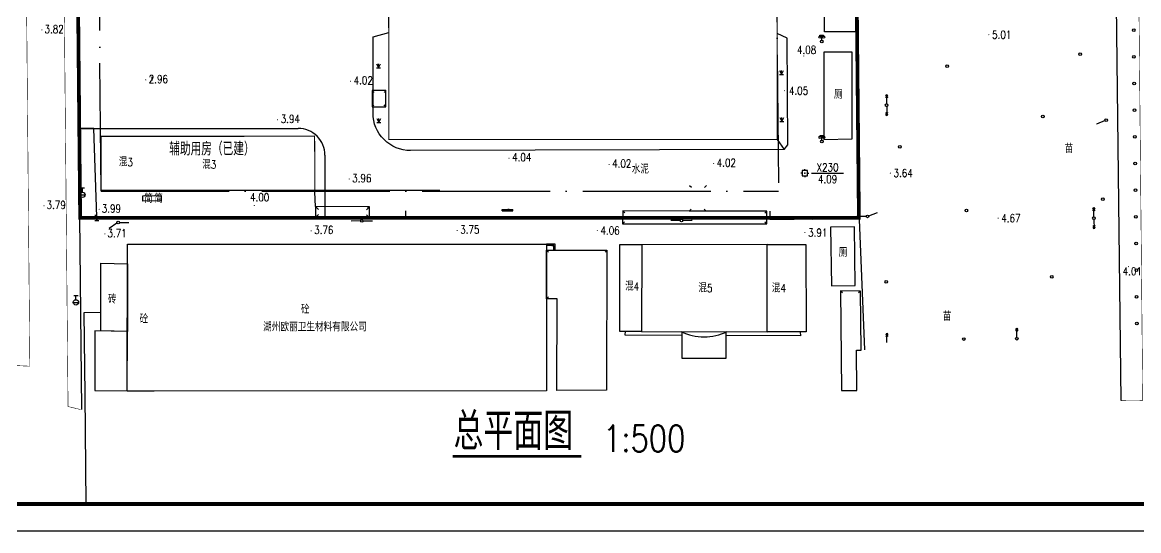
# Model space of a CAD drawing. Header units: millimetres. Extents: x 492948 to 493679, y 3432061 to 3432500.
# Drawn here: x 493225.3 to 493434.6, y 3432061.2 to 3432156.5 of the extents above; entities that cross this region are included whole.
import ezdxf
from ezdxf.enums import TextEntityAlignment as Align

# ---------------------------------------------------------------- set-up
doc = ezdxf.new("R2010")
doc.units = ezdxf.units.MM
doc.linetypes.add('ACAD_ISO04W100', pattern=[30, 24, -3, 0, -3])
for name, color, linetype in [('DIM_SYMB', 3, 'Continuous'), ('DLSS', 4, 'Continuous'), ('PP-COM', 7, 'Continuous'), ('WALL', 6, 'Continuous'), ('图框', 137, 'Continuous'), ('地形', 8, 'Continuous'), ('建筑线', 4, 'Continuous'), ('道路', 42, 'Continuous')]:
    doc.layers.add(name, color=color, linetype=linetype)
doc.styles.add('_HZTXT', font='txt.shx', dxfattribs={"width": 0.8, "bigfont": 'hztxt.shx'})
doc.styles.add('HZ', font='rs.shx', dxfattribs={"width": 0.8, "bigfont": 'hztxt.shx'})

# ---------------------------------------------------------------- blocks, each defined once
blk = doc.blocks.new('GC200')
at = {"linetype": 'Continuous', "const_width": 0.2, "flags": 128}
blk.add_lwpolyline([(-0.1, 0, 1), (0.1, 0, 1)], format="xyb", close=True, dxfattribs=at)
blk = doc.blocks.new('*U3')
at = {"linetype": 'Continuous'}
for points in [[(0, 0), (0.5, 0.5), (-0.5, 0.5)], [(0, 0), (-0.5, 0.5), (-0.5, -0.5)], [(0, 0), (-0.5, -0.5), (0.5, -0.5)], [(0, 0), (0.5, -0.5), (0.5, 0.5)]]:
    blk.add_solid(points, dxfattribs=at)
blk = doc.blocks.new('gc002')
blk.add_lwpolyline([(-0.5, -0.5), (0.5, -0.5), (0.5, 0.5), (-0.5, 0.5), (-0.5, -0.5)])
at = {"linetype": 'Continuous'}
blk.add_blockref('*U3', (0, 0), dxfattribs=at)
blk = doc.blocks.new('gc259')
at = {"linetype": 'Continuous', "flags": 128}
for points in [[(-1, 0), (-1.5, 0)], [(-1, -1), (1, -1), (1, 1), (-1, 1), (-1, -1)], [(0, 1), (0, 1.5)], [(1, 0), (1.5, 0)], [(0, -1), (0, -1.5)]]:
    blk.add_lwpolyline(points, dxfattribs=at)
at = {"linetype": 'Continuous'}
blk.add_point((0, 0), dxfattribs=at)
blk.add_point((0, 0), dxfattribs=at)
blk = doc.blocks.new('gc013a')
at = {"linetype": 'Continuous'}
blk.add_line((0.5, 0), (4, 0), dxfattribs=at)
at = {"linetype": 'Continuous', "flags": 128}
for points in [[(2.77, 0.35), (3.38, 0), (2.77, -0.35)], [(3.39, 0.35), (4, 0), (3.39, -0.35)]]:
    blk.add_lwpolyline(points, dxfattribs=at)
blk = doc.blocks.new('gc170')
at = {"linetype": 'Continuous'}
blk.add_circle((0, 0), 0.5, dxfattribs=at)
blk = doc.blocks.new('gc013c')
at = {"linetype": 'Continuous'}
blk.add_line((0.5, 0), (4, 0), dxfattribs=at)
at = {"linetype": 'Continuous', "const_width": 0.15, "flags": 128}
blk.add_lwpolyline([(3.775, 0, 1), (3.925, 0, 1)], format="xyb", close=True, dxfattribs=at)
blk = doc.blocks.new('gc133')
for p, q in [((-1, 0), (1, 0)), ((-0.8, 2.6), (0.8, 2.6)), ((0, 1), (0, 2.6))]:
    blk.add_line(p, q)
blk.add_circle((0, 0), 1)
blk = doc.blocks.new('gc124')
for p, q in [((-0.75, 1.5), (0, 0)), ((-0.75, 0), (0.75, 0)), ((0, 0), (0, 1.5)), ((0, 0), (0.75, 1.5))]:
    blk.add_line(p, q)
blk = doc.blocks.new('gc097')
for p, q in [((-0.7, 2), (-0.7, 2.3)), ((-0.7, 2.3), (0.7, 2.3)), ((0, 0.5), (0, 2.3)), ((0.7, 2.3), (0.7, 2))]:
    blk.add_line(p, q)
for centre, radius in [((-0.7, 1.6), 0.4), ((0, 0), 0.5), ((0.73, 1.6), 0.4)]:
    blk.add_circle(centre, radius)
blk = doc.blocks.new('sadf f')
at = {"layer": '图框'}
blk.add_lwpolyline([(650751, 339863), (734851, 339863), (734851, 399263), (650751, 399263)], close=True, dxfattribs=at)
at = {"layer": '图框', "const_width": 140}
blk.add_lwpolyline([(653251, 398263), (733851, 398263), (733851, 340863), (653251, 340863)], close=True, dxfattribs=at)

msp = doc.modelspace()

# ---------------------------------------------------------------- linework, layer by layer
at = {"color": 1, "linetype": 'ACAD_ISO04W100'}
for p, q in [((493240.087, 3432124.835), (493238.383, 3432300.136)), ((493365.381, 3432300.904), (493367.093, 3432124.835)), ((493240.087, 3432124.835), (493367.093, 3432124.835))]:
    msp.add_line(p, q, dxfattribs=at)
at = {"color": 1, "lineweight": 100, "const_width": 0.7, "flags": 128}
msp.add_lwpolyline([(493236.135, 3432119.835), (493234.305, 3432308.111), (493380.303, 3432308.994), (493382.142, 3432119.835)], close=True, dxfattribs=at)
at = {"layer": 'DIM_SYMB', "linetype": 'Continuous'}
for points in [[(493240.043, 3432149.175, 0, 0, 0), (493245.137, 3432149.271, 0.4, 0, 0), (493246.636, 3432149.307, 0, 0, 0)], [(493278.257, 3432149.175, 0, 0, 0), (493273.163, 3432149.271, 0.4, 0, 0), (493271.663, 3432149.307, 0, 0, 0)]]:
    msp.add_lwpolyline(points, format="xyseb", dxfattribs=at)
at = {"layer": 'PP-COM', "color": 0, "const_width": 0.5}
msp.add_lwpolyline([(493306.003, 3432075.115), (493330.124, 3432075.115)], dxfattribs=at)
at = {"layer": '地形', "color": 8}
for p, q in [((493235.806, 3432142.647), (493236.155, 3432143.006)), ((493290.872, 3432143.679), (493291.225, 3432143.326)), ((493293.476, 3432143.679), (493293.122, 3432143.326)), ((493290.872, 3432140.63), (493291.225, 3432140.984)), ((493293.476, 3432140.634), (493293.122, 3432140.987)), ((493373.266, 3432128.193), (493379.266, 3432128.193)), ((493280.274, 3432121.937), (493280.838, 3432121.369)), ((493280.274, 3432121.937), (493280.627, 3432121.582)), ((493290.368, 3432121.909), (493289.8, 3432121.345)), ((493290.368, 3432121.909), (493290.013, 3432121.556)), ((493236.023, 3432120.037), (493236.375, 3432120.391)), ((493239.262, 3432120.026), (493238.903, 3432120.374)), ((493280.267, 3432119.884), (493280.835, 3432120.448)), ((493280.267, 3432119.884), (493280.622, 3432120.236)), ((493290.36, 3432119.849), (493289.797, 3432120.416)), ((493290.36, 3432119.849), (493290.008, 3432120.203)), ((493315.285, 3432121.144), (493315.287, 3432121.394)), ((493317.261, 3432121.129), (493317.263, 3432121.379)), ((493337.906, 3432121.116), (493338.254, 3432120.756)), ((493350.345, 3432121.079), (493350.7, 3432121.431)), ((493353.515, 3432121.075), (493353.163, 3432121.43)), ((493364.864, 3432121.054), (493364.51, 3432120.701)), ((493337.82, 3432118.71), (493338.18, 3432119.057)), ((493364.86, 3432118.69), (493364.507, 3432119.044)), ((493323.588, 3432113.774), (493323.941, 3432113.419)), ((493323.59, 3432114.87), (493323.59, 3432114.62)), ((493325.18, 3432113.71), (493324.93, 3432113.71)), ((493334.897, 3432113.753), (493334.543, 3432113.401)), ((493378.693, 3432106.154), (493379.045, 3432105.799)), ((493382.425, 3432106.087), (493382.071, 3432105.735)), ((493323.572, 3432104.664), (493323.926, 3432105.016))]:
    msp.add_line(p, q, dxfattribs=at)
at = {"layer": '地形'}
msp.add_line((493280.092, 3432135.14), (493240.082, 3432135.083), dxfattribs=at)
at = {"layer": '地形', "color": 8, "flags": 128}
for points in [[(493428.899, 3432286.991), (493431.28, 3432085.55)], [(493382.124, 3432135.39), (493381.32, 3432223.031)], [(493235.232, 3432202.583), (493236.023, 3432120.037), (493236.366, 3432083.871)], [(493235.972, 3432136.585), (493236.023, 3432120.037), (493239.262, 3432120.026), (493238.678, 3432136.585), (493236.223, 3432136.585), (493235.972, 3432136.585)], [(493383.226, 3432095.055), (493382.272, 3432119.527), (493382.124, 3432135.39)], [(493280.274, 3432121.937), (493280.156, 3432124.631)], [(493236.023, 3432120.037), (493297.22, 3432119.73), (493297.22, 3432121.128)], [(493315.285, 3432121.144), (493317.261, 3432121.129)], [(493315.287, 3432121.394), (493317.263, 3432121.379)], [(493365.439, 3432121.083), (493365.44, 3432119.58), (493370.03, 3432119.6)], [(493373.52, 3432119.58), (493382.271, 3432119.662)], [(493325.18, 3432113.71), (493325.18, 3432114.87), (493323.59, 3432114.87)], [(493324.93, 3432113.71), (493324.93, 3432114.62), (493323.59, 3432114.62)], [(493240.005, 3432102.103), (493236.801, 3432102.019), (493236.99, 3432086.727), (493237.183, 3432066.16)], [(493338.314, 3432098.537), (493338.27, 3432097.87), (493348.931, 3432097.843)], [(493348.933, 3432098.51), (493348.92, 3432093.5), (493357.27, 3432093.5), (493357.283, 3432098.489)], [(493371.163, 3432098.453), (493371.19, 3432097.72), (493357.281, 3432097.756)]]:
    msp.add_lwpolyline(points, dxfattribs=at)
at = {"layer": '地形', "color": 8, "const_width": 0.1, "flags": 128}
for points in [[(493224.11, 3432092.12), (493226.7, 3432092), (493225.949, 3432175.218), (493225.204, 3432250.005)], [(493431.28, 3432085.55), (493435.36, 3432085.59), (493433.786, 3432250.009)], [(493236.247, 3432083.871), (493233.864, 3432084.442), (493232.701, 3432208.085), (493235.161, 3432208.877)]]:
    msp.add_lwpolyline(points, dxfattribs=at)
at = {"layer": '地形', "color": 8, "flags": 128}
for points in [[(493290.872, 3432140.63), (493293.476, 3432140.634), (493293.476, 3432143.679), (493290.872, 3432143.679)], [(493247.883, 3432123.98), (493251.34, 3432123.986), (493251.339, 3432123.001), (493247.865, 3432122.979)], [(493290.36, 3432119.849), (493290.368, 3432121.909), (493280.274, 3432121.937), (493280.267, 3432119.884)], [(493337.82, 3432118.71), (493364.86, 3432118.69), (493364.864, 3432121.054), (493353.515, 3432121.075), (493350.345, 3432121.108), (493337.906, 3432121.116)], [(493381.432, 3432107.148), (493381.295, 3432118.157), (493376.843, 3432118.102), (493376.981, 3432107.048)], [(493250.027, 3432087.297), (493244.979, 3432087.293), (493245.003, 3432114.88), (493250.028, 3432114.882), (493323.59, 3432114.87), (493323.541, 3432087.362)], [(493334.85, 3432087.51), (493325.53, 3432087.42), (493325.57, 3432104.66), (493323.572, 3432104.664), (493323.588, 3432113.774), (493334.897, 3432113.753)], [(493337.34, 3432114.8), (493341.437, 3432114.8), (493341.395, 3432098.53), (493337.34, 3432098.54)], [(493341.395, 3432098.53), (493364.95, 3432098.469), (493364.95, 3432114.797), (493341.437, 3432114.789)], [(493364.95, 3432114.8), (493372.22, 3432114.8), (493372.25, 3432098.45), (493364.95, 3432098.469)], [(493244.989, 3432098.495), (493239.998, 3432098.631), (493240.021, 3432111.309), (493245, 3432111.231)], [(493382.425, 3432106.087), (493378.693, 3432106.154), (493378.895, 3432087.441), (493381.76, 3432087.441), (493381.678, 3432095.002), (493382.551, 3432095.032)], [(493244.989, 3432098.495), (493238.88, 3432098.662), (493238.881, 3432087.459), (493244.98, 3432087.413)]]:
    msp.add_lwpolyline(points, close=True, dxfattribs=at)
msp.add_lwpolyline([(493348.78, 3432098.511, 0.2284011), (493357.45, 3432098.488)], format="xyb", dxfattribs=at)
at = {"layer": '建筑线', "const_width": 0.2}
for points in [[(493293.948, 3432185.976), (493293.945, 3432188.324), (493293.68, 3432188.324), (493290.961, 3432188.322), (493290.99, 3432209.069), (493312.769, 3432209.101), (493312.76, 3432207.13), (493366.8, 3432207.144), (493366.84, 3432134.53), (493294.01, 3432134.503)], [(493250.028, 3432125.035), (493240.09, 3432125.035), (493240.082, 3432135.083), (493250.028, 3432135.086), (493280.092, 3432135.14), (493280.156, 3432125.035)]]:
    msp.add_lwpolyline(points, close=True, dxfattribs=at)
at = {"layer": '道路'}
for p, q in [((493234.865, 3432250.456), (493236.052, 3432128.445)), ((493249.592, 3432146.274), (493249.592, 3432145.585)), ((493235.975, 3432136.585), (493277.017, 3432136.585)), ((493282.017, 3432131.585), (493282.017, 3432119.835)), ((493240.09, 3432125.035), (493303.59, 3432125.035)), ((493350.395, 3432125.908), (493350.745, 3432125.551)), ((493353.567, 3432125.875), (493353.21, 3432125.525))]:
    msp.add_line(p, q, dxfattribs=at)
at = {"layer": '道路', "flags": 128}
for points in [[(493375.595, 3432206.982), (493381.386, 3432206.997), (493381.494, 3432154.727), (493375.702, 3432154.713)], [(493375.56, 3432134.54), (493380.9, 3432134.612), (493380.892, 3432150.894), (493375.581, 3432150.886)]]:
    msp.add_lwpolyline(points, close=True, dxfattribs=at)
msp.add_lwpolyline([(493368.134, 3432132.667), (493298.074, 3432132.444, -0.4158108), (493291.051, 3432139.46), (493291.084, 3432153.787), (493293.985, 3432154.562)], format="xyb", dxfattribs=at)
msp.add_lwpolyline([(493366.84, 3432134.53), (493368.134, 3432132.667), (493368.804, 3432133.506), (493368.672, 3432153.521), (493366.825, 3432154.413)], dxfattribs=at)
at = {"layer": '道路'}
msp.add_arc((493277.017, 3432131.585), 5, 359.99995, 90, dxfattribs=at)

# ---------------------------------------------------------------- block references
at = {"layer": 'WALL', "xscale": 0.004999999888241291, "yscale": 0.004999999888241291, "zscale": 0.005}
msp.add_blockref('sadf f', (489914.428, 3430361.845), dxfattribs=at)
at = {"layer": '地形', "color": 8}
for name, p, xscale, yscale, zscale, rotation in [('GC200', (493228.969, 3432155.073, 3.82), 0.5000007345708013, 0.5000007348135114, 0.5000007346794169, 359.9992033769975), ('gc097', (493375.165, 3432152.901), 0.5000026511725356, 0.5000026510097086, 0.5000026512430431, 359.9992193348616), ('GC200', (493371.809, 3432150.17, 4.08), 0.5000030851176575, 0.5000030850060284, 0.5000030851586811, 359.9991624532208), ('gc124', (493292.051, 3432147.985), 0.5000057967624729, 0.5000057965517044, 1.000011593580291, 359.9993110660155), ('gc124', (493367.655, 3432146.696), 0.5000062996224282, 0.5000062994658947, 1.000012599320117, 359.9992741948236), ('GC200', (493248.419, 3432145.678, 2.956), 0.5000013002361748, 0.5000013001263142, 0.5000013003052097, 359.9991764307381), ('GC200', (493286.84, 3432145.45, 4.016), 0.5000020018749418, 0.5000020018778741, 0.500002001975919, 359.9991480440337), ('GC200', (493368.2, 3432143.666, 4.05), 0.500002932437476, 0.5000029322691262, 0.5000029324803092, 359.9991741922839), ('gc124', (493367.712, 3432137.904), 0.5000059773238852, 0.5000059772282839, 1.000011954690817, 359.9992992736568), ('GC200', (493273.156, 3432138.221, 3.942), 0.5000020234708389, 0.5000020232982934, 0.5000020235776701, 359.9991414807121), ('gc124', (493292.126, 3432137.718), 0.5000061493291406, 0.5000061495229602, 1.000012298772529, 359.9992842796826), ('gc013c', (493428.533, 3432138.151), 0.5000025182086981, 0.5000025182962418, 0.5000025182531587, 201.9535464439247), ('gc170', (493428.533, 3432138.151), 0.5000025182064182, 0.5000025182962418, 0.5000025182531586, 359.9994090848912), ('gc097', (493375.215, 3432134.129), 0.5000026511725356, 0.5000026510097086, 0.5000026512430431, 359.9992193348616), ('GC200', (493316.546, 3432131.016, 4.038), 0.5000030106189913, 0.5000030105002224, 0.5000030107191601, 359.9991082387959), ('GC200', (493335.307, 3432129.852, 4.018), 0.500002814978076, 0.5000028149224818, 0.5000028150556557, 359.9991455908338), ('GC200', (493354.911, 3432130.007, 4.016), 0.5000026804553108, 0.5000026803463697, 0.5000026805391274, 359.9991837967698), ('GC200', (493286.571, 3432127.108, 3.964), 0.5000027648087589, 0.5000027646310627, 0.5000027648798884, 359.9991029556624), ('gc133', (493236.551, 3432124.137), 0.5000018729461702, 0.5000018728896976, 0.5000018730487945, 359.9991388657817), ('GC200', (493229.355, 3432122.096, 3.792), 0.5000018099653133, 0.5000018100254238, 0.500001810049706, 359.9991401463291), ('GC200', (493268.79, 3432122.167, 4.001), 0.5000025897778787, 0.5000025895424187, 0.5000025898364487, 359.9991062103435), ('gc124', (493239.262, 3432119.305), 0.5000060376279097, 0.5000060377642512, 1.00001207525764, 359.9992910029089), ('GC200', (493239.702, 3432121.427, 3.989), 0.5000020280125396, 0.5000020279549062, 0.500002028099179, 359.9991300615438), ('gc013c', (493383.755, 3432120.102), 0.4999968761607738, 0.4999968763440847, 0.9999937522907739, 181.2429549175323), ('gc170', (493383.755, 3432120.102), 0.5000023552382351, 0.5000023548491299, 0.5000023552929976, 359.9992765369643), ('gc013c', (493383.755, 3432120.102), 0.500002355154068, 0.5000023548491299, 0.5000023552929975, 21.95341382642444), ('gc170', (493426.215, 3432119.781), 0.5000022394481086, 0.5000022393651307, 0.5000022394832808, 359.9994296817587), ('gc013a', (493426.215, 3432119.781), 0.5000022394747055, 0.5000022393651307, 0.5000022394832807, 90.58400047654932), ('gc013c', (493243.249, 3432118.963), 0.5000021976818454, 0.5000021979212761, 0.5000021979528922, 213.991668468115), ('gc170', (493243.249, 3432118.963), 0.5000021978636452, 0.5000021979212761, 0.5000021979528922, 359.9991214174191), ('gc013c', (493243.249, 3432118.963), 0.500002197876144, 0.5000021979212761, 0.5000021979528924, 0.3416348988914616), ('gc013c', (493288.917, 3432119.237), 0.5000028982192584, 0.5000028978101909, 0.5000028982704141, 180.3416143030828), ('gc170', (493288.917, 3432119.237), 0.5000028981627948, 0.5000028978101909, 0.5000028982704141, 359.9991008748404), ('gc013c', (493288.917, 3432119.237), 0.5000028981938308, 0.5000028978101909, 0.500002898270414, 0.1042411600677133), ('gc013c', (493348.862, 3432119.345), 0.5000024815532648, 0.5000024815090001, 0.5000024815956484, 180.1043407645911), ('gc170', (493348.862, 3432119.345), 0.5000024815576785, 0.5000024815090001, 0.5000024815956484, 359.9992004983091), ('gc013c', (493348.862, 3432119.345), 0.4999973046782581, 0.4999973047524691, 0.9999946093473331, 1.242919906431124), ('gc013a', (493426.215, 3432119.781), 0.5000022397822731, 0.5000022393651307, 0.5000022394832807, 270.5163638364502), ('GC200', (493240.768, 3432116.813, 3.706), 0.5000022272589144, 0.5000022272579372, 0.5000022273664937, 359.9991184292763), ('GC200', (493279.442, 3432117.392, 3.758), 0.5000029210396097, 0.5000029210932553, 0.5000029211457615, 359.9990921237527), ('GC200', (493306.822, 3432117.453, 3.751), 0.5000026859333144, 0.5000026859343052, 0.5000026860071232, 359.9991332109618), ('GC200', (493432.706, 3432110.669, 4.008), 0.5000021162189554, 0.5000021159648895, 0.5000021162483747, 359.9994719432348), ('gc133', (493235.346, 3432103.976), 0.5000026444950423, 0.5000026444904506, 0.5000026446262081, 359.9990919098083)]:
    msp.add_blockref(name, p, dxfattribs=dict(at, xscale=xscale, yscale=yscale, zscale=zscale, rotation=rotation))
at = {"layer": '地形', "color": 8, "xscale": 0.5, "yscale": 0.5, "zscale": 0.5}
for p in [(493406.52, 3432154.17, 5.01), (493388.04, 3432128.23, 3.64), (493408.251, 3432119.764, 4.67), (493333.09, 3432117.45, 4.06), (493372.03, 3432117.05, 3.91)]:
    msp.add_blockref('GC200', p, dxfattribs=at)
at = {"layer": '地形', "color": 8, "xscale": 0.5, "yscale": 0.5}
for name, p in [('gc170', (493433.664, 3432155.003)), ('gc170', (493423.634, 3432150.512)), ('gc170', (493433.719, 3432150.003)), ('gc170', (493398.699, 3432148.248)), ('gc170', (493433.775, 3432145.003)), ('gc170', (493387.35, 3432140.97)), ('gc170', (493416.645, 3432138.811)), ('gc170', (493433.831, 3432140.003)), ('gc170', (493433.886, 3432135.004)), ('gc170', (493389.821, 3432133.149)), ('gc170', (493433.942, 3432130.004)), ('gc259', (493372.016, 3432128.193, 4.09)), ('gc170', (493433.998, 3432125.004)), ('gc170', (493427.882, 3432123.309)), ('gc170', (493402.291, 3432121.221)), ('gc170', (493434.053, 3432120.005)), ('gc170', (493434.109, 3432115.005)), ('gc170', (493434.165, 3432110.005)), ('gc170', (493387.281, 3432107.83)), ('gc170', (493418.295, 3432108.783)), ('gc170', (493434.22, 3432105.006)), ('gc170', (493434.276, 3432100.006)), ('gc170', (493401.834, 3432097.103)), ('gc170', (493411.77, 3432097.16))]:
    msp.add_blockref(name, p, dxfattribs=at)
at = {"layer": '地形', "color": 8}
for name, p, xscale, yscale, rotation in [('gc013a', (493387.35, 3432140.97), 0.4999999998195416, 0.5, 89.92158429451823), ('gc013a', (493387.35, 3432140.97), 0.5000000001893974, 0.5, 270.0767525061459), ('gc002', (493316.472, 3432121.26), 0.2499999999872755, 0.25, 359.5510562500369), ('gc002', (493324.69, 3432114.745), 0.25, 0.25, 180), ('gc013a', (493411.77, 3432097.16), 0.4999999999121357, 0.5, 90.10490622142599), ('gc013a', (493387.41, 3432096.18), 0.5000000001893974, 0.5, 90.0767525061459)]:
    msp.add_blockref(name, p, dxfattribs=dict(at, xscale=xscale, yscale=yscale, rotation=rotation))

# ---------------------------------------------------------------- texts
at = {"layer": 'DLSS', "color": 4, "style": 'HZ', "width": 0.8}
msp.add_text('辅助用房（已建）', height=2.5, dxfattribs=at).set_placement((493252.846, 3432132.774), align=Align.MIDDLE_LEFT)
at = {"layer": 'PP-COM', "color": 0, "width": 89.02033, "attachment_point": 1, "style": '_HZTXT'}
for s, insert, char_height in [('总平面图', (493306.15, 3432083.294), 7), ('1:500', (493334.177, 3432080.95), 5)]:
    msp.add_mtext(s, dxfattribs=dict(at, insert=insert, char_height=char_height))
at = {"layer": '地形', "color": 8, "style": 'HZ', "width": 0.8}
for s, p in [('3.82', (493229.46, 3432155.214)), ('5.01', (493407.12, 3432154.17)), ('4.08', (493370.536, 3432151.331)), ('2.96', (493248.995, 3432145.835)), ('4.02', (493287.416, 3432145.606)), ('4.05', (493369.028, 3432143.671)), ('3.94', (493273.732, 3432138.378)), ('混3', (493243.366, 3432130.26)), ('混3', (493259.015, 3432129.809)), ('4.04', (493317.122, 3432131.173)), ('4.02', (493335.883, 3432130.009)), ('4.02', (493355.487, 3432130.164)), ('3.64', (493388.64, 3432128.23)), ('3.96', (493287.148, 3432127.264)), ('4.00', (493267.995, 3432123.678)), ('3.79', (493229.845, 3432122.237)), ('3.99', (493240.193, 3432121.568)), ('4.67', (493408.851, 3432119.764)), ('3.71', (493241.259, 3432116.954)), ('3.76', (493280.018, 3432117.549)), ('3.75', (493307.398, 3432117.61)), ('4.06', (493333.69, 3432117.45)), ('3.91', (493372.63, 3432117.05)), ('厕', (493378.341, 3432113.276)), ('4.01', (493431.605, 3432109.794)), ('砼', (493277.531, 3432102.62)), ('砼', (493247.277, 3432100.818)), ('湖州欧丽卫生材料有限公司', (493270.443, 3432099.315))]:
    msp.add_text(s, height=1.5, dxfattribs=at).set_placement(p, align=Align.MIDDLE_LEFT)
for s, p in [('厕', (493378.275, 3432143.064)), ('苗', (493421.532, 3432132.969)), ('水泥', (493341.162, 3432129.1)), ('X230', (493376.266, 3432129.293)), ('4.09', (493376.266, 3432127.093)), ('简', (493248.94, 3432123.59)), ('简', (493250.836, 3432123.602)), ('砖', (493242.137, 3432104.698)), ('苗', (493398.672, 3432101.491))]:
    msp.add_text(s, height=1.5, dxfattribs=at).set_placement(p, align=Align.MIDDLE)
for s, p in [('混4', (493340.952, 3432106.951)), ('混5', (493354.686, 3432106.647)), ('混4', (493368.468, 3432106.624))]:
    msp.add_text(s, height=1.5, dxfattribs=at).set_placement(p, align=Align.MIDDLE_RIGHT)

doc.saveas('drawing.dxf')
